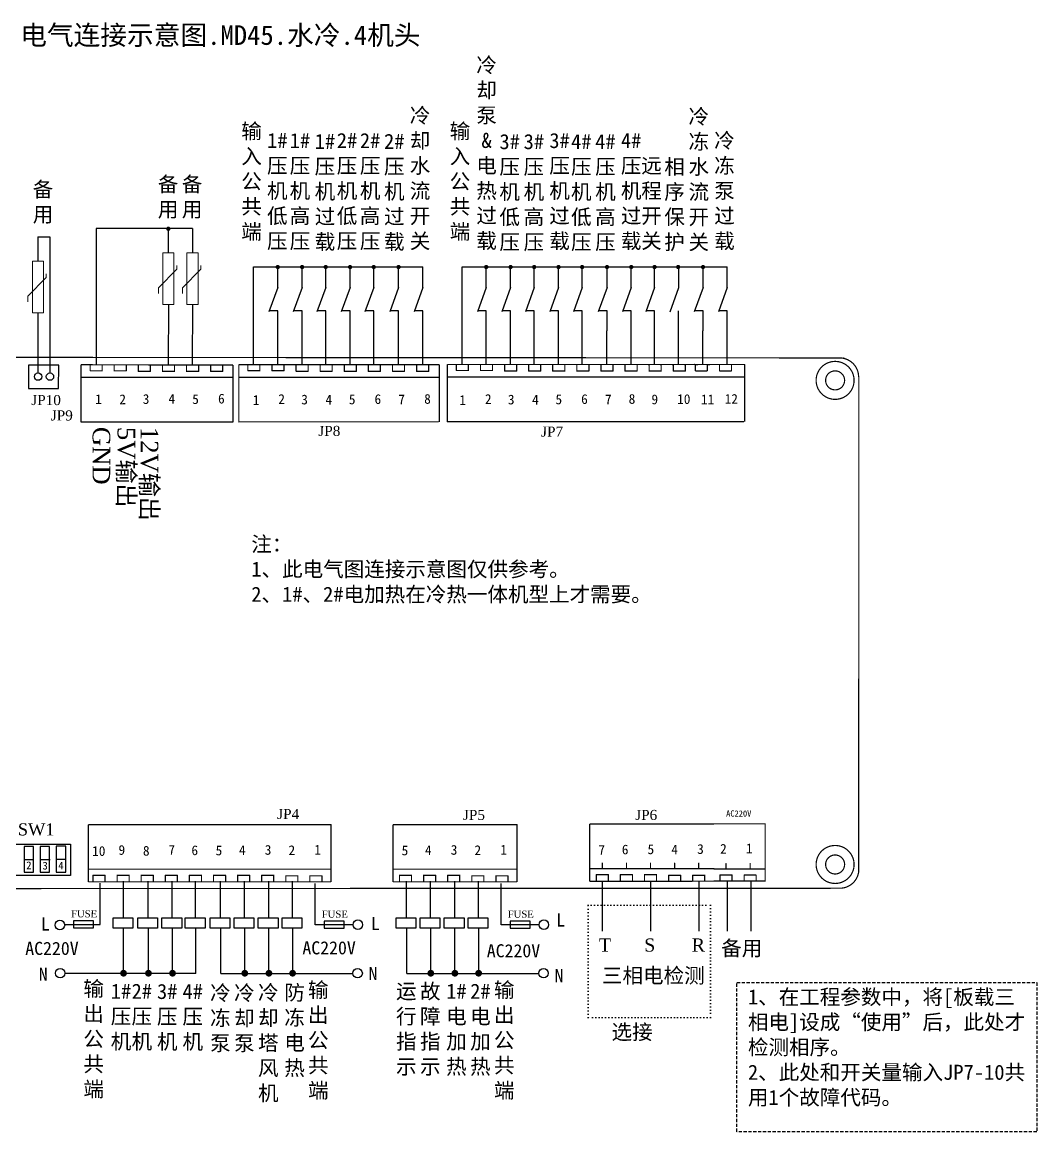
# Model space of a CAD drawing. Extents: x 13486 to 20536, y -504 to 1741.
# Drawn here: x 18537 to 20536, y -445 to 1741 of the extents above; entities that cross this region are included whole.
import ezdxf

# ---------------------------------------------------------------- set-up
doc = ezdxf.new("R2010")
doc.units = 0
doc.linetypes.add('DASHED2', pattern=[9.525, 6.35, -3.175])
doc.linetypes.add('DOT', pattern=[6.35, 0, -6.35])
doc.layers.get('0').update_dxf_attribs({"linetype": 'CONTINUOUS'})
for name, color, linetype in [('BOTTOMSOLDER', 6, 'CONTINUOUS'), ('instruction', 7, 'CONTINUOUS'), ('KEEPOUTLAYER', 6, 'CONTINUOUS'), ('MECHANICAL1', 251, 'CONTINUOUS'), ('TOPOVERLAY', 2, 'CONTINUOUS')]:
    doc.layers.add(name, color=color, linetype=linetype)

# ---------------------------------------------------------------- blocks, each defined once
blk = doc.blocks.new('常闭2')
at = {"color": 0}
for p, q in [((1.28, 7.79), (1.28, 5.04)), ((1.28, 1.9), (2.48, 5.21)), ((1.28, 5.04), (2.42, 5.04)), ((1.28, 1.9), (1.28, -0.93))]:
    blk.add_line(p, q, dxfattribs=at)

msp = doc.modelspace()

# ---------------------------------------------------------------- hatches: boundary and pattern name
h = msp.add_hatch(color=256)
edge = h.paths.add_edge_path()
edge.add_arc((18824.7, 1334.1), 4.23, 540, 900)
h = msp.add_hatch(color=256)
edge = h.paths.add_edge_path()
edge.add_arc((19040.3, 1258.8), 4.23, 540, 900)
h = msp.add_hatch(color=256)
edge = h.paths.add_edge_path()
edge.add_arc((19088.3, 1258.8), 4.23, 540, 900)
h = msp.add_hatch(color=256)
edge = h.paths.add_edge_path()
edge.add_arc((19134.8, 1258.8), 4.23, 540, 900)
h = msp.add_hatch(color=256)
edge = h.paths.add_edge_path()
edge.add_arc((19182.8, 1258.8), 4.23, 540, 900)
h = msp.add_hatch(color=256)
edge = h.paths.add_edge_path()
edge.add_arc((19229.4, 1258.8), 4.23, 540, 900)
h = msp.add_hatch(color=256)
edge = h.paths.add_edge_path()
edge.add_arc((19278.3, 1258.8), 4.23, 540, 900)
h = msp.add_hatch(color=256)
edge = h.paths.add_edge_path()
edge.add_arc((19451, 1258.8), 4.23, 540, 900)
h = msp.add_hatch(color=256)
edge = h.paths.add_edge_path()
edge.add_arc((19499, 1258.8), 4.23, 540, 900)
h = msp.add_hatch(color=256)
edge = h.paths.add_edge_path()
edge.add_arc((19545.5, 1258.8), 4.23, 540, 900)
h = msp.add_hatch(color=256)
edge = h.paths.add_edge_path()
edge.add_arc((19593.5, 1258.8), 4.23, 540, 900)
h = msp.add_hatch(color=256)
edge = h.paths.add_edge_path()
edge.add_arc((19640, 1258.8), 4.23, 540, 900)
h = msp.add_hatch(color=256)
edge = h.paths.add_edge_path()
edge.add_arc((19689, 1258.8), 4.23, 540, 900)
h = msp.add_hatch(color=256)
edge = h.paths.add_edge_path()
edge.add_arc((19736.8, 1258.8), 4.23, 540, 900)
h = msp.add_hatch(color=256)
edge = h.paths.add_edge_path()
edge.add_arc((19782.7, 1258.8), 4.23, 540, 900)
h = msp.add_hatch(color=256)
edge = h.paths.add_edge_path()
edge.add_arc((19829.2, 1258.8), 4.23, 540, 900)
h = msp.add_hatch(color=256)
edge = h.paths.add_edge_path()
edge.add_arc((19878.2, 1258.8), 4.23, 540, 900)
h = msp.add_hatch(color=256)
edge = h.paths.add_edge_path()
edge.add_arc((18736.5, -132.5), 6.71, 180, 540)
h = msp.add_hatch(color=256)
edge = h.paths.add_edge_path()
edge.add_arc((18785.5, -132.5), 6.71, 180, 540)
h = msp.add_hatch(color=256)
edge = h.paths.add_edge_path()
edge.add_arc((18833, -132.5), 6.71, 180, 540)
h = msp.add_hatch(color=256)
edge = h.paths.add_edge_path()
edge.add_arc((18975.3, -132.5), 6.71, 180, 540)
h = msp.add_hatch(color=256)
edge = h.paths.add_edge_path()
edge.add_arc((19022.9, -132.5), 6.71, 180, 540)
h = msp.add_hatch(color=256)
edge = h.paths.add_edge_path()
edge.add_arc((19069.6, -132.5), 6.71, 180, 540)
h = msp.add_hatch(color=256)
edge = h.paths.add_edge_path()
edge.add_arc((19341.8, -132.5), 6.71, 180, 540)
h = msp.add_hatch(color=256)
edge = h.paths.add_edge_path()
edge.add_arc((19389.3, -132.5), 6.71, 180, 540)
h = msp.add_hatch(color=256)
edge = h.paths.add_edge_path()
edge.add_arc((19436.1, -132.5), 6.71, 180, 540)

# ---------------------------------------------------------------- linework, layer by layer
for p, q in [((18824.7, 1334.4), (18824.7, 1286.5)), ((18872, 1334.4), (18872, 1286.5)), ((18567.5, 1318), (18567.5, 1270.2)), ((18825.3, 1066.8), (18825.4, 1184.8)), ((18872.6, 1066.8), (18872.8, 1184.8)), ((18568.2, 1050.5), (18568.3, 1168.5))]:
    msp.add_line(p, q)
at = {"lineweight": 13}
for p, q in [((18841.2, 1254.7), (18805.2, 1217.9)), ((18841.2, 1254.7), (18841.2, 1261.6)), ((18888.5, 1254.7), (18852.5, 1217.9)), ((18888.5, 1254.7), (18888.5, 1261.6)), ((18584.1, 1238.4), (18548.1, 1201.5)), ((18584.1, 1238.4), (18584.1, 1245.2)), ((18805.2, 1206.7), (18805.2, 1217.9)), ((18852.5, 1206.7), (18852.5, 1217.9)), ((18548.1, 1190.4), (18548.1, 1201.5))]:
    msp.add_line(p, q, dxfattribs=at)
at = {"color": 7}
for p, q in [((18540.5, 91.7), (18560, 91.7)), ((18572.2, 91.7), (18591.6, 91.7)), ((18604, 92), (18623.5, 92))]:
    msp.add_line(p, q, dxfattribs=at)
at = {"linetype": 'Continuous'}
for p, q in [((19679.7, 47.7), (19679.7, -49.6)), ((19775, 47.7), (19775, -49.6)), ((19869.8, 47.7), (19869.8, -49.6)), ((19925.5, 48), (19925.5, -49.3)), ((19972.6, 48), (19972.6, -49.3))]:
    msp.add_line(p, q, dxfattribs=at)
at = {"linetype": 'Continuous', "flags": 128}
for points in [[(18872, 1334.4), (18682.2, 1334.4), (18682.2, 1066.2)], [(18567.5, 1318), (18591.4, 1318), (18591.4, 1050.2)], [(18992.7, 1066.4), (18992.7, 1259), (19326.1, 1259)], [(19403.4, 1066.4), (19403.4, 1259), (19925.9, 1259.2)], [(19830.1, 1258.9), (19830.1, 1217.9), (19812.7, 1170)], [(18549.2, 1065.2), (18549.2, 1019.2), (18608.6, 1019.2), (18608.7, 1065.2), (18549.2, 1065.2)], [(18638, -29), (18638, -43), (18677.2, -43), (18677.3, -29), (18638, -29)], [(19131.9, -29.6), (19131.9, -43.6), (19171.1, -43.6), (19171.2, -29.6), (19131.9, -29.6)], [(19498.3, -29.6), (19498.3, -43.6), (19537.6, -43.6), (19537.6, -29.6), (19498.3, -29.6)]]:
    msp.add_lwpolyline(points, dxfattribs=at)
at = {"lineweight": 13}
for points in [[(18556.9, 1270.4), (18578.7, 1270.4), (18578.7, 1168.7), (18556.9, 1168.7)], [(18814, 1286.8), (18835.8, 1286.8), (18835.8, 1185), (18814, 1185)], [(18861.4, 1286.8), (18883.2, 1286.8), (18883.2, 1185), (18861.4, 1185)]]:
    msp.add_lwpolyline(points, close=True, dxfattribs=at)
at = {"color": 7}
for points in [[(18631.7, 60.4), (18497.5, 60.4), (18497.5, 122.1), (18631.7, 122.1)], [(18540.5, 66.5), (18559.2, 66.5), (18559.2, 117.5), (18540.5, 117.5)], [(18572.2, 66.5), (18590.9, 66.5), (18590.9, 117.5), (18572.2, 117.5)], [(18604, 66.9), (18622.7, 66.9), (18622.7, 117.9), (18604, 117.9)]]:
    msp.add_lwpolyline(points, close=True, dxfattribs=at)
at = {"linetype": 'DOT'}
msp.add_lwpolyline([(19651.6, 1.4), (19892.6, 1.4), (19892.6, -219.4), (19651.6, -219.4)], close=True, dxfattribs=at)
at = {"linetype": 'DASHED2'}
msp.add_lwpolyline([(19944.8, -150.9), (20535.8, -150.9), (20535.8, -444.9), (19944.8, -444.9)], close=True, dxfattribs=at)
at = {"linetype": 'Continuous'}
for centre in [(18568.1, 1042.9), (18591.5, 1042.9)]:
    msp.add_circle(centre, 7.26, dxfattribs=at)
at = {"layer": 'BOTTOMSOLDER', "color": 7, "linetype": 'Continuous'}
for p, q in [((18690.7, -36.7), (18690.7, 45.1)), ((18735.4, 48.6), (18735.4, -23.2)), ((18784.4, 48.6), (18784.4, -23.2)), ((18831.9, 48.6), (18831.9, -23.2)), ((18877.9, 48.6), (18877.9, -23.2)), ((18926.7, 48.6), (18926.7, -23.2)), ((18974.3, 48.6), (18974.3, -23.2)), ((19021.8, 48.6), (19021.8, -23.2)), ((19068.6, 48.6), (19068.6, -23.2)), ((19114.1, -37), (19114.1, 44.5)), ((19293.2, 48.6), (19293.2, -23.2)), ((19340.7, 48.6), (19340.7, -23.2)), ((19388.2, 48.6), (19388.2, -23.2)), ((19435, 48.6), (19435, -23.2)), ((19480.5, -37), (19480.5, 44.5)), ((18620.4, -36.7), (18690.7, -36.7)), ((18736.6, -133), (18736.6, -43.6)), ((18785.6, -133), (18785.6, -43.6)), ((18833.1, -133), (18833.1, -43.6)), ((18879.1, -133), (18879.1, -43.6)), ((18927.9, -133), (18927.9, -43.6)), ((18975.4, -133), (18975.4, -43.6)), ((19023, -133), (19023, -43.6)), ((19069.7, -133), (19069.7, -43.6)), ((19188.5, -37), (19114.1, -37)), ((19294.4, -133), (19294.4, -43.6)), ((19341.9, -133), (19341.9, -43.6)), ((19389.4, -133), (19389.4, -43.6)), ((19436.2, -133), (19436.2, -43.6)), ((19554.9, -37), (19480.5, -37)), ((18879.1, -133), (18621, -132.9)), ((18927.9, -133.1), (19188.3, -133.2)), ((19294.4, -133.1), (19554.7, -133.2))]:
    msp.add_line(p, q, dxfattribs=at)
for points in [[(18754.6, -43.5), (18715.7, -43.5), (18715.7, -23.2), (18754.6, -23.2)], [(18803.5, -43.5), (18764.6, -43.5), (18764.6, -23.2), (18803.5, -23.2)], [(18851, -43.5), (18812.1, -43.5), (18812.1, -23.2), (18851, -23.2)], [(18897.1, -43.5), (18858.2, -43.5), (18858.2, -23.2), (18897.1, -23.2)], [(18945.9, -43.5), (18907, -43.5), (18907, -23.2), (18945.9, -23.2)], [(18993.4, -43.5), (18954.5, -43.5), (18954.5, -23.2), (18993.4, -23.2)], [(19040.9, -43.5), (19002, -43.5), (19002, -23.2), (19040.9, -23.2)], [(19087.7, -43.5), (19048.8, -43.5), (19048.8, -23.2), (19087.7, -23.2)], [(19312.3, -43.5), (19273.4, -43.5), (19273.4, -23.2), (19312.3, -23.2)], [(19359.8, -43.5), (19320.9, -43.5), (19320.9, -23.2), (19359.8, -23.2)], [(19407.3, -43.5), (19368.4, -43.5), (19368.4, -23.2), (19407.3, -23.2)], [(19454.1, -43.5), (19415.2, -43.5), (19415.2, -23.2), (19454.1, -23.2)]]:
    msp.add_lwpolyline(points, close=True, dxfattribs=at)
for centre in [(18611.1, -37.5), (19198.2, -36.8), (19564.6, -36.8), (18611.6, -132.3), (19197.6, -132.4), (19564, -132.4)]:
    msp.add_circle(centre, 9.37, dxfattribs=at)
at = {"layer": 'instruction', "color": 0}
for p, q in [((19830.1, 1066.2), (19830.1, 1172.5)), ((19040.3, 1066.4), (19040.3, 1133)), ((19088.3, 1066.4), (19088.3, 1133)), ((19134.8, 1066.4), (19134.8, 1133)), ((19182.8, 1066.4), (19182.8, 1133)), ((19229.3, 1066.4), (19229.3, 1133)), ((19278.2, 1066.4), (19278.2, 1133)), ((19326.1, 1066.4), (19326.1, 1133)), ((19451, 1066.4), (19451, 1133)), ((19499, 1066.4), (19499, 1133)), ((19545.5, 1066.4), (19545.5, 1133)), ((19593.5, 1066.4), (19593.5, 1133)), ((19640, 1066.4), (19640, 1133)), ((19688.9, 1066.4), (19688.9, 1133)), ((19736.8, 1066.4), (19736.8, 1133)), ((19782.7, 1066.4), (19782.7, 1133)), ((19878.1, 1066.4), (19878.1, 1133)), ((19925.9, 1066.4), (19925.9, 1133))]:
    msp.add_line(p, q, dxfattribs=at)
at = {"layer": 'KEEPOUTLAYER', "color": 7, "const_width": 2.37}
for points in [[(20147.3, 1079.7), (17780, 1081.3)], [(20185.2, 1044.9), (20184.9, 68.3)], [(20147.8, 35), (17780, 34)]]:
    msp.add_lwpolyline(points, dxfattribs=at)
at = {"layer": 'KEEPOUTLAYER', "color": 7}
for points, const_width in [([(20101, 1035.5, 1), (20175.8, 1035.5, 1)], 2.37), ([(20152.7, 1079.7, 1), (20151.5, 1079.7, 1)], 1.19), ([(20152.7, 1079.7, 1), (20151.5, 1079.7, 1)], 1.19), ([(20101.6, 1035.5, 1), (20100.4, 1035.5, 1)], 1.19), ([(20157.7, 1035.5, 1), (20156.5, 1035.5, 1)], 1.19), ([(20176.4, 1035.5, 1), (20175.2, 1035.5, 1)], 1.19), ([(20101, 81.8, 1), (20175.8, 81.8, 1)], 2.37), ([(20101.6, 81.8, 1), (20100.4, 81.8, 1)], 1.19), ([(20157.7, 81.8, 1), (20156.5, 81.8, 1)], 1.19), ([(20176.4, 81.8, 1), (20175.2, 81.8, 1)], 1.19), ([(20185.8, 72.4, 1), (20184.6, 72.4, 1)], 1.19), ([(20185.8, 72.4, 1), (20184.6, 72.4, 1)], 1.19)]:
    msp.add_lwpolyline(points, format="xyb", close=True, dxfattribs=dict(at, const_width=const_width))
at = {"layer": 'KEEPOUTLAYER', "color": 7, "const_width": 2.37}
for points in [[(20147.3, 1079.7, -0.414214), (20184.7, 1042.3)], [(20185.2, 72.4, -0.414214), (20147.8, 35)]]:
    msp.add_lwpolyline(points, format="xyb", dxfattribs=at)
at = {"layer": 'MECHANICAL1', "color": 7}
for points, const_width in [([(20119.7, 1035.5, 1), (20157.1, 1035.5, 1)], 2.37), ([(20120.3, 1035.5, 1), (20119.1, 1035.5, 1)], 1.19), ([(20157.7, 1035.5, 1), (20156.5, 1035.5, 1)], 1.19), ([(20176.4, 1035.5, 1), (20175.2, 1035.5, 1)], 1.19), ([(20119.7, 81.8, 1), (20157.1, 81.8, 1)], 2.37), ([(20120.3, 81.8, 1), (20119.1, 81.8, 1)], 1.19), ([(20157.7, 81.8, 1), (20156.5, 81.8, 1)], 1.19), ([(20176.4, 81.8, 1), (20175.2, 81.8, 1)], 1.19)]:
    msp.add_lwpolyline(points, format="xyb", close=True, dxfattribs=dict(at, const_width=const_width))
at = {"layer": 'TOPOVERLAY', "color": 7, "const_width": 1.19}
for points in [[(20156.3, 1079.7, 1), (20155.1, 1079.7, 1)], [(18693.8, 1054.4, 1), (18695, 1054.4, 1)], [(18693.8, 1054.4, 1), (18695, 1054.4, 1)], [(18717.5, 1054.4, 1), (18718.7, 1054.4, 1)], [(18717.5, 1054.4, 1), (18718.7, 1054.4, 1)], [(18741.3, 1054.4, 1), (18742.4, 1054.4, 1)], [(18741.3, 1054.4, 1), (18742.4, 1054.4, 1)], [(18765, 1053.2, 1), (18766.2, 1053.2, 1)], [(18765, 1053.2, 1), (18766.2, 1053.2, 1)], [(18788.7, 1065.1, 1), (18789.9, 1065.1, 1)], [(18788.7, 1053.2, 1), (18789.9, 1053.2, 1)], [(18788.7, 1053.2, 1), (18789.9, 1053.2, 1)], [(18812.5, 1065.1, 1), (18813.7, 1065.1, 1)], [(18812.5, 1053.2, 1), (18813.7, 1053.2, 1)], [(18812.5, 1053.2, 1), (18813.7, 1053.2, 1)], [(18836.2, 1065.1, 1), (18837.4, 1065.1, 1)], [(18836.2, 1053.2, 1), (18837.4, 1053.2, 1)], [(18836.2, 1053.2, 1), (18837.4, 1053.2, 1)], [(18860, 1065.1, 1), (18861.1, 1065.1, 1)], [(18860, 1053.2, 1), (18861.1, 1053.2, 1)], [(18860, 1053.2, 1), (18861.1, 1053.2, 1)], [(18883.7, 1065.1, 1), (18884.9, 1065.1, 1)], [(18883.7, 1053.2, 1), (18884.9, 1053.2, 1)], [(18883.7, 1053.2, 1), (18884.9, 1053.2, 1)], [(18907.4, 1065.1, 1), (18908.6, 1065.1, 1)], [(18907.4, 1053.2, 1), (18908.6, 1053.2, 1)], [(18907.4, 1053.2, 1), (18908.6, 1053.2, 1)], [(18931.2, 1065.1, 1), (18932.4, 1065.1, 1)], [(18931.2, 1053.2, 1), (18932.4, 1053.2, 1)], [(18931.2, 1053.2, 1), (18932.4, 1053.2, 1)], [(18980.8, 1054.6, 1), (18982, 1054.6, 1)], [(18980.8, 1054.6, 1), (18982, 1054.6, 1)], [(19004.5, 1054.6, 1), (19005.7, 1054.6, 1)], [(19004.5, 1054.6, 1), (19005.7, 1054.6, 1)], [(19028.3, 1054.6, 1), (19029.5, 1054.6, 1)], [(19028.3, 1054.6, 1), (19029.5, 1054.6, 1)], [(19052, 1054.6, 1), (19053.2, 1054.6, 1)], [(19052, 1054.6, 1), (19053.2, 1054.6, 1)], [(19075.8, 1053.4, 1), (19076.9, 1053.4, 1)], [(19075.8, 1053.4, 1), (19076.9, 1053.4, 1)], [(19099.5, 1053.4, 1), (19100.7, 1053.4, 1)], [(19099.5, 1053.4, 1), (19100.7, 1053.4, 1)], [(19123.2, 1053.4, 1), (19124.4, 1053.4, 1)], [(19123.2, 1053.4, 1), (19124.4, 1053.4, 1)], [(19147, 1053.4, 1), (19148.2, 1053.4, 1)], [(19147, 1053.4, 1), (19148.2, 1053.4, 1)], [(19170.7, 1053.4, 1), (19171.9, 1053.4, 1)], [(19170.7, 1053.4, 1), (19171.9, 1053.4, 1)], [(19194.5, 1053.4, 1), (19195.6, 1053.4, 1)], [(19194.5, 1053.4, 1), (19195.6, 1053.4, 1)], [(19218.2, 1053.4, 1), (19219.4, 1053.4, 1)], [(19218.2, 1053.4, 1), (19219.4, 1053.4, 1)], [(19241.9, 1053.4, 1), (19243.1, 1053.4, 1)], [(19241.9, 1053.4, 1), (19243.1, 1053.4, 1)], [(19265.7, 1053.4, 1), (19266.9, 1053.4, 1)], [(19265.7, 1053.4, 1), (19266.9, 1053.4, 1)], [(19289.4, 1053.4, 1), (19290.6, 1053.4, 1)], [(19289.4, 1053.4, 1), (19290.6, 1053.4, 1)], [(19313.2, 1053.4, 1), (19314.4, 1053.4, 1)], [(19313.2, 1053.4, 1), (19314.4, 1053.4, 1)], [(19336.9, 1053.4, 1), (19338.1, 1053.4, 1)], [(19336.9, 1053.4, 1), (19338.1, 1053.4, 1)], [(19391.6, 1055, 1), (19392.8, 1055, 1)], [(19391.6, 1055, 1), (19392.8, 1055, 1)], [(19415.4, 1055, 1), (19416.5, 1055, 1)], [(19415.4, 1055, 1), (19416.5, 1055, 1)], [(19439.1, 1055, 1), (19440.3, 1055, 1)], [(19439.1, 1055, 1), (19440.3, 1055, 1)], [(19462.8, 1055, 1), (19464, 1055, 1)], [(19462.8, 1055, 1), (19464, 1055, 1)], [(19486.6, 1053.9, 1), (19487.8, 1053.9, 1)], [(19486.6, 1053.9, 1), (19487.8, 1053.9, 1)], [(19510.3, 1065.7, 1), (19511.5, 1065.7, 1)], [(19510.3, 1053.9, 1), (19511.5, 1053.9, 1)], [(19510.3, 1053.9, 1), (19511.5, 1053.9, 1)], [(19534.1, 1065.7, 1), (19535.2, 1065.7, 1)], [(19534.1, 1053.9, 1), (19535.2, 1053.9, 1)], [(19534.1, 1053.9, 1), (19535.2, 1053.9, 1)], [(19557.8, 1065.7, 1), (19559, 1065.7, 1)], [(19557.8, 1053.9, 1), (19559, 1053.9, 1)], [(19557.8, 1053.9, 1), (19559, 1053.9, 1)], [(19581.5, 1065.7, 1), (19582.7, 1065.7, 1)], [(19581.5, 1053.9, 1), (19582.7, 1053.9, 1)], [(19581.5, 1053.9, 1), (19582.7, 1053.9, 1)], [(19605.3, 1065.7, 1), (19606.5, 1065.7, 1)], [(19605.3, 1053.9, 1), (19606.5, 1053.9, 1)], [(19605.3, 1053.9, 1), (19606.5, 1053.9, 1)], [(19629, 1065.7, 1), (19630.2, 1065.7, 1)], [(19629, 1053.9, 1), (19630.2, 1053.9, 1)], [(19629, 1053.9, 1), (19630.2, 1053.9, 1)], [(19652.8, 1065.7, 1), (19653.9, 1065.7, 1)], [(19652.8, 1053.9, 1), (19653.9, 1053.9, 1)], [(19652.8, 1053.9, 1), (19653.9, 1053.9, 1)], [(19676.5, 1065.7, 1), (19677.7, 1065.7, 1)], [(19676.5, 1053.9, 1), (19677.7, 1053.9, 1)], [(19676.5, 1053.9, 1), (19677.7, 1053.9, 1)], [(19700.2, 1065.7, 1), (19701.4, 1065.7, 1)], [(19700.2, 1053.9, 1), (19701.4, 1053.9, 1)], [(19700.2, 1053.9, 1), (19701.4, 1053.9, 1)], [(19724, 1053.9, 1), (19725.2, 1053.9, 1)], [(19724, 1053.9, 1), (19725.2, 1053.9, 1)], [(19747.7, 1053.9, 1), (19748.9, 1053.9, 1)], [(19747.7, 1053.9, 1), (19748.9, 1053.9, 1)], [(19770.7, 1065.7, 1), (19771.9, 1065.7, 1)], [(19771.5, 1053.9, 1), (19772.7, 1053.9, 1)], [(19771.5, 1053.9, 1), (19772.7, 1053.9, 1)], [(19794.5, 1065.7, 1), (19795.7, 1065.7, 1)], [(19795.2, 1053.9, 1), (19796.4, 1053.9, 1)], [(19795.2, 1053.9, 1), (19796.4, 1053.9, 1)], [(19818.2, 1065.7, 1), (19819.4, 1065.7, 1)], [(19818.9, 1053.9, 1), (19820.1, 1053.9, 1)], [(19818.9, 1053.9, 1), (19820.1, 1053.9, 1)], [(19842, 1065.7, 1), (19843.1, 1065.7, 1)], [(19842.7, 1053.9, 1), (19843.9, 1053.9, 1)], [(19842.7, 1053.9, 1), (19843.9, 1053.9, 1)], [(19860.5, 1067.1, 1), (19861.7, 1067.1, 1)], [(19860.5, 1067.1, 1), (19861.7, 1067.1, 1)], [(19865.7, 1065.7, 1), (19866.9, 1065.7, 1)], [(19889.4, 1065.7, 1), (19890.6, 1065.7, 1)], [(18963, 1041.5, 1), (18964.2, 1041.5, 1)], [(19373.8, 1042, 1), (19375, 1042, 1)], [(19860.5, 1042, 1), (19861.7, 1042, 1)], [(18948, 953.5, 1), (18949.2, 953.5, 1)], [(18948, 953.5, 1), (18949.2, 953.5, 1)], [(18963, 953.7, 1), (18964.2, 953.7, 1)], [(18963, 953.7, 1), (18964.2, 953.7, 1)], [(19258.7, 953.7, 1), (19259.9, 953.7, 1)], [(19258.7, 953.7, 1), (19259.9, 953.7, 1)], [(19373.8, 954.1, 1), (19375, 954.1, 1)], [(19373.8, 954.1, 1), (19375, 954.1, 1)], [(19860.5, 954.1, 1), (19861.7, 954.1, 1)], [(19860.5, 954.1, 1), (19861.7, 954.1, 1)], [(19145.8, 160.3, 1), (19144.6, 160.3, 1)], [(19145.8, 160.3, 1), (19144.6, 160.3, 1)], [(19512.2, 160.3, 1), (19511, 160.3, 1)], [(19512.2, 160.3, 1), (19511, 160.3, 1)], [(19900, 161.5, 1), (19898.8, 161.5, 1)], [(19900, 161.5, 1), (19898.8, 161.5, 1)], [(20000.1, 161.8, 1), (20001.2, 161.8, 1)], [(20000.1, 161.8, 1), (20001.2, 161.8, 1)], [(19145.8, 72.5, 1), (19144.6, 72.5, 1)], [(19512.2, 72.5, 1), (19511, 72.5, 1)], [(19680.4, 84.4, 1), (19679.2, 84.4, 1)], [(19680.4, 73.7, 1), (19679.2, 73.7, 1)], [(19698.2, 73.7, 1), (19697, 73.7, 1)], [(19710.1, 73.7, 1), (19708.9, 73.7, 1)], [(19727.9, 84.4, 1), (19726.7, 84.4, 1)], [(19727.9, 73.7, 1), (19726.7, 73.7, 1)], [(19775.4, 84.4, 1), (19774.2, 84.4, 1)], [(19775.4, 73.7, 1), (19774.2, 73.7, 1)], [(19822.8, 84.4, 1), (19821.7, 84.4, 1)], [(19822.8, 73.7, 1), (19821.7, 73.7, 1)], [(19870.3, 84.4, 1), (19869.1, 84.4, 1)], [(19870.3, 73.7, 1), (19869.1, 73.7, 1)], [(19900, 73.7, 1), (19898.8, 73.7, 1)], [(19922.9, 83.5, 1), (19924.1, 83.5, 1)], [(19922.9, 72.8, 1), (19924.1, 72.8, 1)], [(19970.4, 83.5, 1), (19971.6, 83.5, 1)], [(19970.4, 72.8, 1), (19971.6, 72.8, 1)], [(20000.1, 72.8, 1), (20001.2, 72.8, 1)], [(20185.8, 68.9, 1), (20184.6, 68.9, 1)], [(18676.9, 60.6, 1), (18675.7, 60.6, 1)], [(18676.9, 60.6, 1), (18675.7, 60.6, 1)], [(18700.6, 60.6, 1), (18699.5, 60.6, 1)], [(18700.6, 60.6, 1), (18699.5, 60.6, 1)], [(18724.4, 60.6, 1), (18723.2, 60.6, 1)], [(18724.4, 60.6, 1), (18723.2, 60.6, 1)], [(18748.1, 60.6, 1), (18746.9, 60.6, 1)], [(18748.1, 60.6, 1), (18746.9, 60.6, 1)], [(18771.9, 60.6, 1), (18770.7, 60.6, 1)], [(18771.9, 60.6, 1), (18770.7, 60.6, 1)], [(18795.6, 60.6, 1), (18794.4, 60.6, 1)], [(18795.6, 60.6, 1), (18794.4, 60.6, 1)], [(18819.3, 60.6, 1), (18818.2, 60.6, 1)], [(18819.3, 60.6, 1), (18818.2, 60.6, 1)], [(18819.3, 48.7, 1), (18818.2, 48.7, 1)], [(18843.1, 60.6, 1), (18841.9, 60.6, 1)], [(18843.1, 60.6, 1), (18841.9, 60.6, 1)], [(18843.1, 48.7, 1), (18841.9, 48.7, 1)], [(18866.8, 60.6, 1), (18865.6, 60.6, 1)], [(18866.8, 60.6, 1), (18865.6, 60.6, 1)], [(18866.8, 48.7, 1), (18865.6, 48.7, 1)], [(18890.6, 60.6, 1), (18889.4, 60.6, 1)], [(18890.6, 60.6, 1), (18889.4, 60.6, 1)], [(18890.6, 48.7, 1), (18889.4, 48.7, 1)], [(18914.3, 60.6, 1), (18913.1, 60.6, 1)], [(18914.3, 60.6, 1), (18913.1, 60.6, 1)], [(18914.3, 48.7, 1), (18913.1, 48.7, 1)], [(18938, 60.6, 1), (18936.9, 60.6, 1)], [(18938, 60.6, 1), (18936.9, 60.6, 1)], [(18938, 48.7, 1), (18936.9, 48.7, 1)], [(18961.8, 60.6, 1), (18960.6, 60.6, 1)], [(18961.8, 60.6, 1), (18960.6, 60.6, 1)], [(18961.8, 48.7, 1), (18960.6, 48.7, 1)], [(18985.5, 60.6, 1), (18984.3, 60.6, 1)], [(18985.5, 60.6, 1), (18984.3, 60.6, 1)], [(18985.5, 48.7, 1), (18984.3, 48.7, 1)], [(19009.3, 60.6, 1), (19008.1, 60.6, 1)], [(19009.3, 60.6, 1), (19008.1, 60.6, 1)], [(19009.3, 48.7, 1), (19008.1, 48.7, 1)], [(19033, 60.6, 1), (19031.8, 60.6, 1)], [(19033, 60.6, 1), (19031.8, 60.6, 1)], [(19056.8, 59.4, 1), (19055.6, 59.4, 1)], [(19056.8, 59.4, 1), (19055.6, 59.4, 1)], [(19080.5, 59.4, 1), (19079.3, 59.4, 1)], [(19080.5, 59.4, 1), (19079.3, 59.4, 1)], [(19104.2, 59.4, 1), (19103.1, 59.4, 1)], [(19104.2, 59.4, 1), (19103.1, 59.4, 1)], [(19128, 59.4, 1), (19126.8, 59.4, 1)], [(19128, 59.4, 1), (19126.8, 59.4, 1)], [(19280.7, 60.6, 1), (19279.5, 60.6, 1)], [(19280.7, 60.6, 1), (19279.5, 60.6, 1)], [(19280.7, 48.7, 1), (19279.5, 48.7, 1)], [(19304.5, 60.6, 1), (19303.3, 60.6, 1)], [(19304.5, 60.6, 1), (19303.3, 60.6, 1)], [(19304.5, 48.7, 1), (19303.3, 48.7, 1)], [(19328.2, 60.6, 1), (19327, 60.6, 1)], [(19328.2, 60.6, 1), (19327, 60.6, 1)], [(19328.2, 48.7, 1), (19327, 48.7, 1)], [(19351.9, 60.6, 1), (19350.8, 60.6, 1)], [(19351.9, 60.6, 1), (19350.8, 60.6, 1)], [(19351.9, 48.7, 1), (19350.8, 48.7, 1)], [(19375.7, 60.6, 1), (19374.5, 60.6, 1)], [(19375.7, 60.6, 1), (19374.5, 60.6, 1)], [(19375.7, 48.7, 1), (19374.5, 48.7, 1)], [(19399.4, 60.6, 1), (19398.2, 60.6, 1)], [(19399.4, 60.6, 1), (19398.2, 60.6, 1)], [(19423.2, 59.4, 1), (19422, 59.4, 1)], [(19423.2, 59.4, 1), (19422, 59.4, 1)], [(19446.9, 59.4, 1), (19445.7, 59.4, 1)], [(19446.9, 59.4, 1), (19445.7, 59.4, 1)], [(19470.7, 59.4, 1), (19469.5, 59.4, 1)], [(19470.7, 59.4, 1), (19469.5, 59.4, 1)], [(19494.4, 59.4, 1), (19493.2, 59.4, 1)], [(19494.4, 59.4, 1), (19493.2, 59.4, 1)], [(19668.5, 61.8, 1), (19667.3, 61.8, 1)], [(19668.5, 61.8, 1), (19667.3, 61.8, 1)], [(19668.5, 50, 1), (19667.3, 50, 1)], [(19692.3, 61.8, 1), (19691.1, 61.8, 1)], [(19692.3, 61.8, 1), (19691.1, 61.8, 1)], [(19692.3, 50, 1), (19691.1, 50, 1)], [(19716, 61.8, 1), (19714.8, 61.8, 1)], [(19716, 61.8, 1), (19714.8, 61.8, 1)], [(19716, 50, 1), (19714.8, 50, 1)], [(19739.7, 61.8, 1), (19738.6, 61.8, 1)], [(19739.7, 61.8, 1), (19738.6, 61.8, 1)], [(19739.7, 50, 1), (19738.6, 50, 1)], [(19763.5, 61.8, 1), (19762.3, 61.8, 1)], [(19763.5, 61.8, 1), (19762.3, 61.8, 1)], [(19763.5, 50, 1), (19762.3, 50, 1)], [(19787.2, 61.8, 1), (19786, 61.8, 1)], [(19787.2, 61.8, 1), (19786, 61.8, 1)], [(19811, 60.6, 1), (19809.8, 60.6, 1)], [(19811, 60.6, 1), (19809.8, 60.6, 1)], [(19834.7, 60.6, 1), (19833.5, 60.6, 1)], [(19834.7, 60.6, 1), (19833.5, 60.6, 1)], [(19858.4, 60.6, 1), (19857.3, 60.6, 1)], [(19858.4, 60.6, 1), (19857.3, 60.6, 1)], [(19882.2, 60.6, 1), (19881, 60.6, 1)], [(19882.2, 60.6, 1), (19881, 60.6, 1)], [(19911, 60.9, 1), (19912.2, 60.9, 1)], [(19911, 60.9, 1), (19912.2, 60.9, 1)], [(19911, 49.1, 1), (19912.2, 49.1, 1)], [(19934.8, 60.9, 1), (19936, 60.9, 1)], [(19934.8, 60.9, 1), (19936, 60.9, 1)], [(19934.8, 49.1, 1), (19936, 49.1, 1)], [(19958.5, 60.9, 1), (19959.7, 60.9, 1)], [(19958.5, 60.9, 1), (19959.7, 60.9, 1)], [(19958.5, 49.1, 1), (19959.7, 49.1, 1)], [(19982.3, 60.9, 1), (19983.4, 60.9, 1)], [(19982.3, 60.9, 1), (19983.4, 60.9, 1)], [(19982.3, 49.1, 1), (19983.4, 49.1, 1)], [(20000.1, 49.1, 1), (20001.2, 49.1, 1)], [(20000.1, 49.1, 1), (20001.2, 49.1, 1)]]:
    msp.add_lwpolyline(points, format="xyb", close=True, dxfattribs=at)
at = {"layer": 'TOPOVERLAY', "color": 7, "const_width": 2.37}
for points in [[(18652.8, 953.5), (18652.8, 1066.3)], [(18652.8, 1066.3), (18952.3, 1065.6)], [(18670.6, 1053.8), (18670.6, 1065.7)], [(18670.6, 1054.4), (18694.4, 1054.4)], [(18694.4, 1054.4), (18694.4, 1066.3)], [(18718.1, 1054.4), (18718.1, 1066.3)], [(18718.1, 1054.4), (18741.8, 1054.4)], [(18741.8, 1054.4), (18741.8, 1066.3)], [(18765.6, 1053.2), (18765.6, 1065.1)], [(18765.6, 1053.2), (18789.3, 1053.2)], [(18789.3, 1053.2), (18789.3, 1065.1)], [(18813.1, 1053.2), (18813.1, 1065.1)], [(18813.1, 1053.2), (18836.8, 1053.2)], [(18836.8, 1053.2), (18836.8, 1065.1)], [(18860.5, 1053.2), (18860.5, 1065.1)], [(18860.5, 1053.2), (18884.3, 1053.2)], [(18884.3, 1053.2), (18884.3, 1065.1)], [(18908, 1053.2), (18908, 1065.1)], [(18908, 1053.2), (18931.8, 1053.2)], [(18931.8, 1053.2), (18931.8, 1065.1)], [(18952.3, 952.8), (18952.3, 1065.6)], [(18963.6, 953.7), (18963.6, 1066.4)], [(18963.6, 1066.4), (19358.8, 1066.4)], [(18981.4, 1054.6), (18981.4, 1066.4)], [(18981.4, 1054.6), (19005.1, 1054.6)], [(19005.1, 1054.6), (19005.1, 1066.4)], [(19028.9, 1054.6), (19028.9, 1066.4)], [(19028.9, 1054.6), (19052.6, 1054.6)], [(19052.6, 1054.6), (19052.6, 1066.4)], [(19076.3, 1053.4), (19076.3, 1065.2)], [(19076.3, 1053.4), (19100.1, 1053.4)], [(19100.1, 1053.4), (19100.1, 1065.2)], [(19123.8, 1053.4), (19123.8, 1065.2)], [(19123.8, 1053.4), (19147.6, 1053.4)], [(19147.6, 1053.4), (19147.6, 1065.2)], [(19171.3, 1053.4), (19171.3, 1065.2)], [(19171.3, 1053.4), (19195.1, 1053.4)], [(19195.1, 1053.4), (19195.1, 1065.2)], [(19218.8, 1053.4), (19218.8, 1065.2)], [(19218.8, 1053.4), (19242.5, 1053.4)], [(19242.5, 1053.4), (19242.5, 1065.2)], [(19266.3, 1053.4), (19266.3, 1065.2)], [(19266.3, 1053.4), (19290, 1053.4)], [(19290, 1053.4), (19290, 1065.2)], [(19313.8, 1053.4), (19313.8, 1065.2)], [(19313.8, 1053.4), (19337.5, 1053.4)], [(19337.5, 1053.4), (19337.5, 1065.2)], [(19358.6, 953.7), (19358.6, 1066.4)], [(19374.4, 954.1), (19374.4, 1066.9)], [(19374.4, 1066.9), (19960.6, 1066.9)], [(19392.2, 1055), (19392.2, 1066.9)], [(19392.2, 1055), (19415.9, 1055)], [(19415.9, 1055), (19415.9, 1066.9)], [(19439.7, 1055), (19439.7, 1066.9)], [(19439.7, 1055), (19463.4, 1055)], [(19463.4, 1055), (19463.4, 1066.9)], [(19487.2, 1053.9), (19487.2, 1065.7)], [(19487.2, 1053.9), (19510.9, 1053.9)], [(19510.9, 1053.9), (19510.9, 1065.7)], [(19534.6, 1053.9), (19534.6, 1065.7)], [(19534.6, 1053.9), (19558.4, 1053.9)], [(19558.4, 1053.9), (19558.4, 1065.7)], [(19582.1, 1053.9), (19582.1, 1065.7)], [(19582.1, 1053.9), (19605.9, 1053.9)], [(19605.9, 1053.9), (19605.9, 1065.7)], [(19629.6, 1053.9), (19629.6, 1065.7)], [(19629.6, 1053.9), (19653.4, 1053.9)], [(19653.4, 1053.9), (19653.4, 1065.7)], [(19677.1, 1053.9), (19677.1, 1065.7)], [(19677.1, 1053.9), (19700.8, 1053.9)], [(19700.8, 1053.9), (19700.8, 1065.7)], [(19724.6, 1053.9), (19724.6, 1065.7)], [(19724.6, 1053.9), (19748.3, 1053.9)], [(19748.3, 1053.9), (19748.3, 1065.7)], [(19772.1, 1053.9), (19772.1, 1065.7)], [(19772.1, 1053.9), (19795.8, 1053.9)], [(19795.8, 1053.9), (19795.8, 1065.7)], [(19819.5, 1053.9), (19819.5, 1065.7)], [(19819.5, 1053.9), (19843.3, 1053.9)], [(19843.3, 1053.9), (19843.3, 1065.7)], [(19863.1, 1053.9), (19863.1, 1065.7)], [(19863.1, 1053.9), (19886.8, 1053.9)], [(19886.8, 1053.9), (19886.8, 1065.7)], [(19910.6, 1053.9), (19910.6, 1065.7)], [(19910.6, 1053.9), (19934.3, 1053.9)], [(19934.3, 1053.9), (19934.3, 1065.7)], [(19960.4, 954.1), (19960.4, 1066.9)], [(18651.8, 1041.4), (18952.3, 1041.4)], [(18962.6, 1041.5), (19358.6, 1041.5)], [(19374.4, 1042), (19576.2, 1042)], [(19564.3, 1042), (19960.4, 1042)], [(18652.2, 953.5), (18952.3, 953.5)], [(18963, 953.7), (19357.1, 953.7)], [(19374.4, 954.1), (19958.9, 954.1)], [(19145.2, 160.3), (18667.2, 160.3)], [(18667.2, 160.3), (18667.2, 47.5)], [(19145.2, 160.3), (19145.2, 47.5)], [(19511.6, 160.3), (19267.3, 160.3)], [(19267.3, 160.3), (19267.3, 47.5)], [(19511.6, 160.3), (19511.6, 47.5)], [(19899.4, 161.5), (19654.7, 161.4)], [(19654.7, 161.4), (19654.7, 48.7)], [(19899.4, 161.8), (20000.7, 161.8)], [(20000.7, 49.1), (20000.7, 161.8)], [(18955.3, 72.5), (18667.2, 72.5)], [(19145.2, 72.5), (18943.4, 72.5)], [(19321.7, 72.5), (19267.3, 72.5)], [(19511.6, 72.5), (19309.8, 72.5)], [(19709.5, 73.7), (19654.7, 73.7)], [(19679.8, 84.4), (19679.8, 73.7)], [(19899.4, 73.7), (19697.6, 73.7)], [(19727.3, 84.4), (19727.3, 73.7)], [(19774.8, 84.4), (19774.8, 73.7)], [(19822.2, 84.4), (19822.2, 73.7)], [(19869.7, 84.4), (19869.7, 73.7)], [(19899.4, 72.8), (20000.7, 72.8)], [(19923.5, 72.8), (19923.5, 83.5)], [(19971, 72.8), (19971, 83.5)], [(19145.2, 47.5), (18667.2, 47.5)], [(18700, 60.6), (18676.3, 60.6)], [(18676.3, 60.6), (18676.3, 48.7)], [(18700, 60.6), (18700, 48.7)], [(18723.8, 60.6), (18723.8, 48.7)], [(18747.5, 60.6), (18723.8, 60.6)], [(18747.5, 60.6), (18747.5, 48.7)], [(18795, 60.6), (18771.3, 60.6)], [(18771.3, 60.6), (18771.3, 48.7)], [(18795, 60.6), (18795, 48.7)], [(18818.8, 60.6), (18818.8, 48.7)], [(18842.5, 60.6), (18818.8, 60.6)], [(18842.5, 60.6), (18842.5, 48.7)], [(18866.2, 60.6), (18866.2, 48.7)], [(18890, 60.6), (18866.2, 60.6)], [(18890, 60.6), (18890, 48.7)], [(18913.7, 60.6), (18913.7, 48.7)], [(18937.5, 60.6), (18913.7, 60.6)], [(18937.5, 60.6), (18937.5, 48.7)], [(18961.2, 60.6), (18961.2, 48.7)], [(18984.9, 60.6), (18961.2, 60.6)], [(18984.9, 60.6), (18984.9, 48.7)], [(19032.4, 60.6), (19008.7, 60.6)], [(19008.7, 60.6), (19008.7, 48.7)], [(19032.4, 60.6), (19032.4, 48.7)], [(19079.9, 59.4), (19056.2, 59.4)], [(19056.2, 59.4), (19056.2, 47.5)], [(19079.9, 59.4), (19079.9, 47.5)], [(19103.6, 59.4), (19103.6, 47.5)], [(19127.4, 59.4), (19103.6, 59.4)], [(19127.4, 59.4), (19127.4, 47.5)], [(19511.6, 47.5), (19267.3, 47.5)], [(19280.1, 60.6), (19280.1, 48.7)], [(19303.9, 60.6), (19280.1, 60.6)], [(19303.9, 60.6), (19303.9, 48.7)], [(19327.6, 60.6), (19327.6, 48.7)], [(19351.4, 60.6), (19327.6, 60.6)], [(19351.4, 60.6), (19351.4, 48.7)], [(19398.8, 60.6), (19375.1, 60.6)], [(19375.1, 60.6), (19375.1, 48.7)], [(19398.8, 60.6), (19398.8, 48.7)], [(19446.3, 59.4), (19422.6, 59.4)], [(19422.6, 59.4), (19422.6, 47.5)], [(19446.3, 59.4), (19446.3, 47.5)], [(19470.1, 59.4), (19470.1, 47.5)], [(19493.8, 59.4), (19470.1, 59.4)], [(19493.8, 59.4), (19493.8, 47.5)], [(19899.4, 48.8), (19654.7, 48.7)], [(19667.9, 61.8), (19667.9, 50)], [(19691.7, 61.8), (19667.9, 61.8)], [(19691.7, 61.8), (19691.7, 50)], [(19715.4, 61.8), (19715.4, 50)], [(19739.2, 61.8), (19715.4, 61.8)], [(19739.2, 61.8), (19739.2, 50)], [(19786.6, 61.8), (19762.9, 61.8)], [(19762.9, 61.8), (19762.9, 50)], [(19786.6, 61.8), (19786.6, 50)], [(19834.1, 60.6), (19810.4, 60.6)], [(19810.4, 60.6), (19810.4, 48.8)], [(19834.1, 60.6), (19834.1, 48.8)], [(19857.9, 60.6), (19857.9, 48.8)], [(19881.6, 60.6), (19857.9, 60.6)], [(19881.6, 60.6), (19881.6, 48.8)], [(19899.4, 49.1), (20000.7, 49.1)], [(19911.6, 60.9), (19935.4, 60.9)], [(19911.6, 49.1), (19911.6, 60.9)], [(19935.4, 49.1), (19935.4, 60.9)], [(19959.1, 49.1), (19959.1, 60.9)], [(19959.1, 60.9), (19982.8, 60.9)], [(19982.8, 49.1), (19982.8, 60.9)]]:
    msp.add_lwpolyline(points, dxfattribs=at)

# ---------------------------------------------------------------- block references
at = {"color": 0, "xscale": 14.46337265325201, "yscale": 14.46337265333068, "zscale": 14.46337265328271, "rotation": 180}
for p in [(19058.8, 1245.7), (19106.8, 1245.7), (19153.3, 1245.7), (19201.3, 1245.7), (19247.9, 1245.7), (19296.8, 1245.7), (19344.6, 1245.7), (19469.5, 1245.7), (19517.5, 1245.7), (19564, 1245.7), (19612, 1245.7), (19658.6, 1245.7), (19707.5, 1245.7), (19755.3, 1245.7), (19801.2, 1245.7), (19896.7, 1245.7), (19944.5, 1245.7)]:
    msp.add_blockref('常闭2', p, dxfattribs=at)

# ---------------------------------------------------------------- texts
at = {"layer": 'BOTTOMSOLDER', "color": 7, "linetype": 'Continuous'}
for s, insert, char_height, width, attachment_point in [('{\\fSimSun|b0|i0|c134|p54;工业冷水机.电气连接示意图.MD45.水冷.4机头}', (18243.5, 1735), 38.579, 1577.097, 1), ('{\\fSimSun|b0|i0|c134|p54;冷却泵\\P&\\P电热过载}', (19451.7, 1292.2), 29.676, 8.736, 8), ('{\\fSimSun|b0|i0|c134|p54;冷却水流开关}', (19320.6, 1292), 29.676, 8.736, 8), ('{\\fSimSun|b0|i0|c134|p54;冷冻水流开关}', (19869.8, 1289.9), 29.676, 8.736, 8), ('{\\fSimSun|b0|i0|c134|p54;输入公共端}', (18988.6, 1541.4), 29.676, 8.736, 2), ('{\\fSimSun|b0|i0|c134|p54;输入公共端}', (19399.3, 1541.4), 29.676, 8.736, 2), ('{\\fSimSun|b0|i0|c134|p54;1#压机低压}', (19039.4, 1292.1), 29.676, 8.736, 8), ('{\\fSimSun|b0|i0|c134|p54;1#压机高压}', (19084, 1291.9), 29.676, 8.736, 8), ('{\\fSimSun|b0|i0|c134|p54;1#压机过载}', (19133.3, 1290.4), 29.676, 8.736, 8), ('{\\fSimSun|b0|i0|c134|p54;2#压机低压}', (19176.8, 1292.1), 29.676, 8.736, 8), ('{\\fSimSun|b0|i0|c134|p54;2#压机高压}', (19222.3, 1291.9), 29.676, 8.736, 8), ('{\\fSimSun|b0|i0|c134|p54;2#压机过载}', (19269.9, 1290.4), 29.676, 8.736, 8), ('{\\fSimSun|b0|i0|c134|p54;3#压机低压}', (19497.2, 1289.9), 29.676, 8.736, 8), ('{\\fSimSun|b0|i0|c134|p54;3#压机高压}', (19544.9, 1289.9), 29.676, 8.736, 8), ('{\\fSimSun|b0|i0|c134|p54;3#压机过载}', (19595.5, 1292), 29.676, 8.736, 8), ('{\\fSimSun|b0|i0|c134|p54;4#压机低压}', (19638.3, 1289.9), 29.676, 8.736, 8), ('{\\fSimSun|b0|i0|c134|p54;4#压机高压}', (19685.9, 1289.9), 29.676, 8.736, 8), ('{\\fSimSun|b0|i0|c134|p54;4#压机过载}', (19736.6, 1292), 29.676, 8.736, 8), ('{\\fSimSun|b0|i0|c134|p54;冷冻泵过载}', (19920.4, 1292), 29.676, 8.736, 8), ('{\\fSimSun|b0|i0|c134|p54;远程开关}', (19776.6, 1292.2), 29.676, 8.736, 8), ('{\\fSimSun|b0|i0|c134|p54;相序保护}', (19822.1, 1289.9), 29.676, 8.736, 8), ('{\\fSimSun|b0|i0|c134|p54;备用}', (18577.8, 1344.1), 29.676, 8.736, 8), ('{\\fSimSun|b0|i0|c134|p54;备用}', (18824.2, 1354.1), 29.676, 8.736, 8), ('{\\fSimSun|b0|i0|c134|p54;备用}', (18871.5, 1354.1), 29.676, 8.736, 8), ('\\pt178.06;{\\fSimSun|b0|i0|c134|p54;注：\\P1、此电气图连接示意图仅供参考。\\P2、1#、2#电加热在冷热一体机型上才需要。}', (18988.1, 727.9), 29.676, 1067.728, 1), ('L', (19223.9, -21.5), 25.8, 8.736, 1), ('L', (19589, -14.6), 25.8, 8.736, 1), ('L', (18573.9, -22.6), 25.8, 8.736, 1), ('{\\fSimSun|b0|i0|c134|p54;备用}', (19914, -68.3), 29.676, 157.36, 1), ('AC220V', (18542.8, -70.6), 25.78, 8.736, 1), ('AC220V', (19088.8, -69.5), 25.78, 8.736, 1), ('AC220V', (19452.1, -75.3), 25.78, 8.736, 1), ('N', (18569.4, -121.3), 25.8, 8.736, 1), ('N', (19219.3, -120.2), 25.8, 8.736, 1), ('N', (19585.7, -124.4), 25.8, 8.736, 1), ('{\\fSimSun|b0|i0|c134|p54;三相电检测}', (19679, -122.1), 29.676, 243.309, 1), ('{\\fSimSun|b0|i0|c134|p54;输出公共端}', (18677.6, -148.1), 29.676, 8.736, 2), ('{\\fSimSun|b0|i0|c134|p54;冷冻泵}', (18927.2, -156.4), 29.676, 8.736, 2), ('{\\fSimSun|b0|i0|c134|p54;冷却泵}', (18974.5, -156.4), 29.676, 8.736, 2), ('{\\fSimSun|b0|i0|c134|p54;冷却塔风机}', (19021.6, -155.9), 29.676, 8.736, 2), ('{\\fSimSun|b0|i0|c134|p54;防冻电热}', (19073.4, -155.7), 29.676, 8.736, 2), ('{\\fSimSun|b0|i0|c134|p54;输出公共端}', (19120.1, -150.5), 29.676, 8.736, 2), ('{\\fSimSun|b0|i0|c134|p54;运行指示}', (19293.5, -153.1), 29.676, 8.736, 2), ('{\\fSimSun|b0|i0|c134|p54;故障指示}', (19340.8, -153.1), 29.676, 8.736, 2), ('{\\fSimSun|b0|i0|c134|p54;输出公共端}', (19486.5, -150.5), 29.676, 8.736, 2), ('{\\fSimSun|b0|i0|c134|p54;1#压机}', (18731.5, -153.1), 29.676, 8.736, 2), ('{\\fSimSun|b0|i0|c134|p54;2#压机}', (18772.5, -153.1), 29.676, 8.736, 2), ('{\\fSimSun|b0|i0|c134|p54;3#压机}', (18822.5, -153.5), 29.676, 8.736, 2), ('{\\fSimSun|b0|i0|c134|p54;4#压机}', (18872.8, -153.5), 29.676, 8.736, 2), ('{\\fSimSun|b0|i0|c134|p54;1#电加热}', (19392.3, -153.1), 29.676, 8.736, 2), ('{\\fSimSun|b0|i0|c134|p54;2#电加热}', (19439.6, -153.1), 29.676, 8.736, 2), ('\\pt178.06;{\\fSimSun|b0|i0|c134|p54;1、在工程参数中，将[板载三相电]设成“使用”后，此处才检测相序。\\P2、此处和开关量输入JP7-10共用1个故障代码。}', (19966.6, -164.3), 29.676, 550.852, 1), ('{\\fSimSun|b0|i0|c134|p54;选接}', (19698, -233.3), 29.676, 173.193, 1)]:
    msp.add_mtext(s, dxfattribs=dict(at, insert=insert, char_height=char_height, width=width, attachment_point=attachment_point))
at = {"layer": 'BOTTOMSOLDER', "color": 7, "linetype": 'Continuous', "attachment_point": 1}
for s, insert, char_height, width, rotation in [('{\\fTimes New Roman|b0|i0|c186|p18;\\H0.875x;\\C0;JP10}', (18554.7, 1006.8), 22.702, 6.683, 359.8614), ('{\\fTimes New Roman|b0|i0|c186|p18;\\H0.875x;\\C0;JP9}', (18593.2, 976.5), 22.702, 6.683, 359.8614), ('{\\fTimes New Roman|b0|i0|c186|p18;\\H0.875x;\\C0;GND}', (18710.4, 943.8), 39.72, 265.959, 269.8614), ('{\\fTimes New Roman|b0|i0|c186|p18;\\H0.875x;\\C0;5V\\fSimSun|b0|i0|c134|p2;输出}', (18759.6, 943.8), 39.72, 265.959, 269.8614), ('{\\fTimes New Roman|b0|i0|c186|p18;\\H0.875x;\\C0;JP8}', (19120.3, 945.9), 22.702, 6.683, 359.8614), ('{\\fTimes New Roman|b0|i0|c186|p18;\\H0.875x;\\C0;JP7}', (19559.2, 944.6), 22.702, 6.683, 359.8614), ('{\\fTimes New Roman|b0|i0|c186|p18;\\H0.875x;\\C0;12V\\fSimSun|b0|i0|c134|p2;输出}', (18805, 943.8), 39.72, 265.959, 269.8614), ('{\\fTimes New Roman|b0|i0|c186|p18;\\H0.875x;\\C0;JP4}', (19039.2, 191.2), 22.702, 6.683, 359.8614), ('{\\fTimes New Roman|b0|i0|c186|p18;\\H0.875x;\\C0;JP5}', (19405.2, 189.4), 22.702, 6.683, 359.8614), ('{\\fTimes New Roman|b0|i0|c186|p18;\\H0.875x;\\C0;JP6}', (19744.6, 189.4), 22.702, 6.683, 359.8614), ('{\\fTimes New Roman|b0|i0|c186|p18;\\H0.875x;\\C0;SW1}', (18528.3, 162.9), 27.243, 8.02, 359.8614), ('{\\fTimes New Roman|b0|i0|c186|p18;\\H0.875x;\\C0;FUSE}', (18633.1, -8.4), 15.892, 4.678, 359.8614), ('{\\fTimes New Roman|b0|i0|c186|p18;\\H0.875x;\\C0;FUSE}', (19127, -9), 15.892, 4.678, 359.8614), ('{\\fTimes New Roman|b0|i0|c186|p18;\\H0.875x;\\C0;FUSE}', (19493.4, -9), 15.892, 4.678, 359.8614), ('{\\fTimes New Roman|b0|i0|c186|p18;\\H0.875x;\\C0;T}', (19673.1, -63.9), 29.676, 8.736, 359.8614), ('{\\fTimes New Roman|b0|i0|c186|p18;\\H0.875x;\\C0;S}', (19762.3, -63.9), 29.676, 8.736, 359.8614), ('{\\fTimes New Roman|b0|i0|c186|p18;\\H0.875x;\\C0;R}', (19855.9, -63.9), 29.676, 8.736, 359.8614)]:
    msp.add_mtext(s, dxfattribs=dict(at, insert=insert, char_height=char_height, width=width, rotation=rotation))
at = {"layer": 'BOTTOMSOLDER', "color": 0, "linetype": 'Continuous', "insert": (19923.7, 188.3), "char_height": 12.18, "width": 4.129, "attachment_point": 1}
msp.add_mtext('AC220V', dxfattribs=at)
at = {"layer": 'TOPOVERLAY', "color": 7}
for s, height, p in [('1', 19.2, (18680.6, 988.8)), ('2', 19.2, (18728.2, 988.6)), ('3', 19.2, (18774.3, 989.2)), ('4', 19.2, (18825, 989.6)), ('5', 19.2, (18871.8, 989)), ('6', 19.2, (18922.7, 990)), ('1', 19.2, (18991, 987.2)), ('2', 19.2, (19041.4, 989.1)), ('3', 19.2, (19086.6, 988.2)), ('4', 19.2, (19134.3, 987.9)), ('5', 19.2, (19180.4, 988.5)), ('6', 19.2, (19231, 989)), ('7', 19.2, (19277.9, 988.4)), ('8', 19.2, (19328.8, 989.4)), ('1', 19.2, (19398.1, 987.2)), ('2', 19.2, (19448.5, 989.1)), ('3', 19.2, (19493.7, 988.2)), ('4', 19.2, (19541.4, 987.9)), ('5', 19.2, (19587.5, 988.5)), ('6', 19.2, (19638.1, 989)), ('7', 19.2, (19685, 988.4)), ('8', 19.2, (19731.7, 989.4)), ('9', 19.2, (19776.6, 988.5)), ('10', 19.23, (19827.2, 989)), ('11', 19.23, (19874.1, 988.4)), ('12', 19.23, (19920.8, 989.4)), ('10', 19.23, (18674.6, 98.7)), ('9', 19.2, (18726.5, 100.8)), ('8', 19.2, (18774.7, 99.2)), ('7', 19.2, (18825, 101.1)), ('6', 19.2, (18870.2, 100.2)), ('5', 19.2, (18917.9, 99.9)), ('4', 19.2, (18964, 100.5)), ('3', 19.2, (19014.7, 101)), ('2', 19.2, (19061.5, 100.3)), ('1 ', 19.23, (19112.4, 101.3)), ('5', 19.2, (19284.3, 99.9)), ('4', 19.2, (19330.4, 100.5)), ('3', 19.2, (19381.1, 101)), ('2', 19.2, (19427.9, 100.3)), ('1 ', 19.23, (19478.8, 101.3)), ('7', 19.2, (19672.1, 101.1)), ('6', 19.2, (19718.2, 101.7)), ('5', 19.2, (19768.9, 102.2)), ('4', 19.2, (19815.7, 101.6)), ('3', 19.2, (19866.6, 102.6)), ('2', 19.2, (19911.8, 103)), ('1 ', 19.23, (19962.7, 104)), ('2', 15.4, (18544.7, 72.4)), ('3', 15.4, (18576.8, 71.8)), ('4', 15.4, (18607.9, 71.9))]:
    msp.add_text(s, height=height, dxfattribs=at).set_placement(p)

doc.saveas('drawing.dxf')
